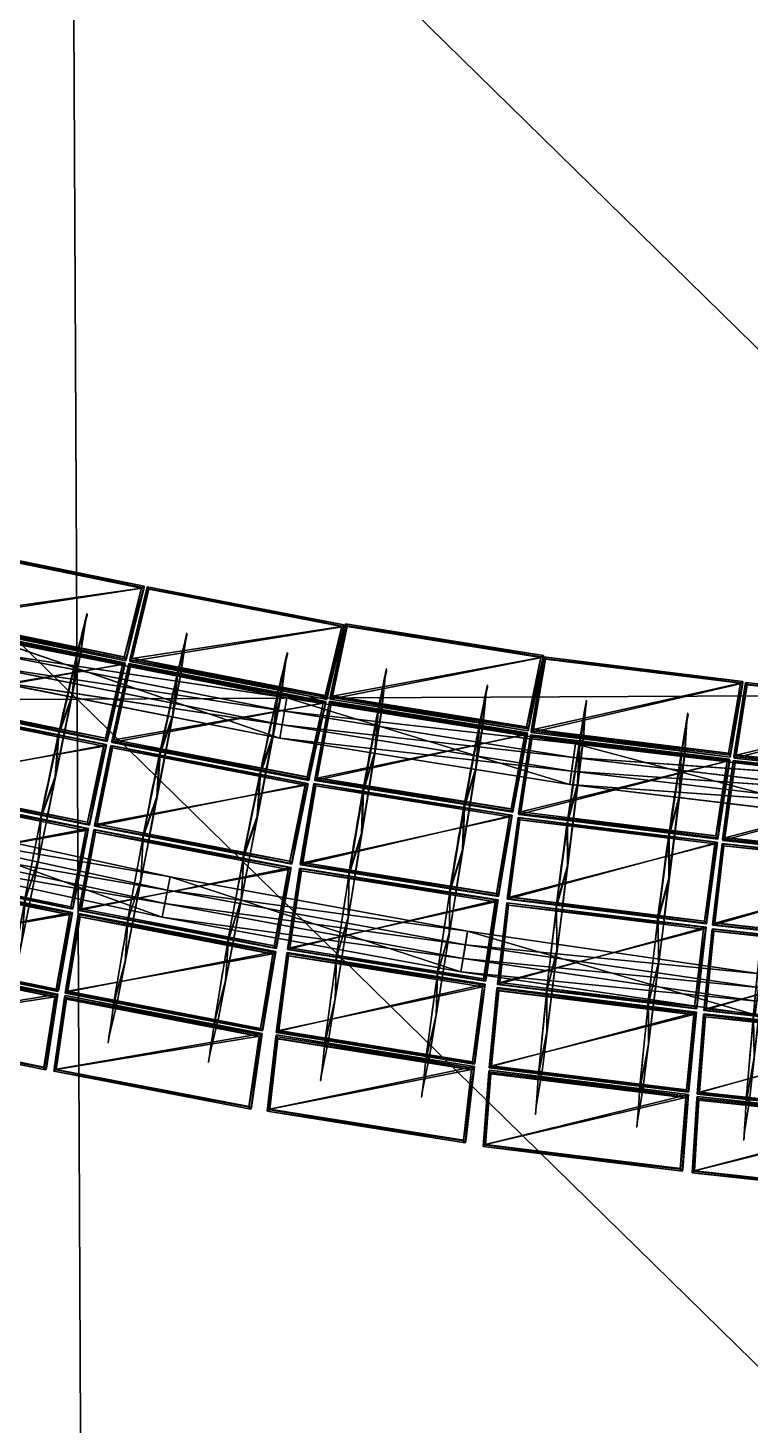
# Model space of a CAD drawing. Extents: x -372 to 678, y -263 to 741.
# Drawn here: x 131.18 to 139.96, y 16.68 to 33.67 of the extents above; entities that cross this region are included whole.
import ezdxf

# ---------------------------------------------------------------- set-up
doc = ezdxf.new("R2010")
doc.units = 0
doc.header["$LTSCALE"] = 0.0254
doc.layers.get('0').update_dxf_attribs({"linetype": 'CONTINUOUS'})
doc.layers.add('LOCATION_SNAPSHOT', color=144, linetype='CONTINUOUS')
doc.layers.add('LOCATION_TERRAIN', color=36, linetype='CONTINUOUS')

# ---------------------------------------------------------------- blocks, each defined once
blk = doc.blocks.new('LOCATION_SNAPSHOT')
at = {"color": 8}
mesh = blk.add_polyface(dxfattribs=at)
corners = [(-369.308, -262.945), (369.306, 262.947), (-371.821, 259.377), (371.824, -259.377)]
mesh.append_faces([[corners[k] for k in face] for face in [(0, 1, 2), (1, 0, 3)]], dxfattribs={"vtx0": -1, "color": 8})
blk = doc.blocks.new('LOCATION_TERRAIN')
at = {"color": 8}
mesh = blk.add_polyface(dxfattribs=at)
corners = [(131.776, 25.507, 4.919), (131.716, 37.944, 4.763), (119.155, 37.883, 3.958)]
mesh.append_faces([[corners[k] for k in face] for face in [(0, 1, 2)]], dxfattribs={"color": 8})
mesh = blk.add_polyface(dxfattribs=at)
corners = [(144.338, 25.568, 5.393), (144.278, 38.004, 5.056), (131.716, 37.944, 4.763)]
mesh.append_faces([[corners[k] for k in face] for face in [(0, 1, 2)]], dxfattribs={"color": 8})
mesh = blk.add_polyface(dxfattribs=at)
corners = [(144.338, 25.568, 5.393), (131.716, 37.944, 4.763), (131.776, 25.507, 4.919)]
mesh.append_faces([[corners[k] for k in face] for face in [(0, 1, 2)]], dxfattribs={"color": 8})
mesh = blk.add_polyface(dxfattribs=at)
corners = [(131.776, 25.507, 4.919), (119.155, 37.883, 3.958), (119.215, 25.447, 4.045)]
mesh.append_faces([[corners[k] for k in face] for face in [(0, 1, 2)]], dxfattribs={"color": 8})
mesh = blk.add_polyface(dxfattribs=at)
corners = [(131.836, 13.071, 4.639), (131.776, 25.507, 4.919), (119.215, 25.447, 4.045)]
mesh.append_faces([[corners[k] for k in face] for face in [(0, 1, 2)]], dxfattribs={"color": 8})
mesh = blk.add_polyface(dxfattribs=at)
corners = [(144.398, 13.132, 5.33), (144.338, 25.568, 5.393), (131.776, 25.507, 4.919)]
mesh.append_faces([[corners[k] for k in face] for face in [(0, 1, 2)]], dxfattribs={"color": 8})
mesh = blk.add_polyface(dxfattribs=at)
corners = [(144.398, 13.132, 5.33), (131.776, 25.507, 4.919), (131.836, 13.071, 4.639)]
mesh.append_faces([[corners[k] for k in face] for face in [(0, 1, 2)]], dxfattribs={"color": 8})
mesh = blk.add_polyface(dxfattribs=at)
corners = [(131.836, 13.071, 4.639), (119.215, 25.447, 4.045), (119.275, 13.011, 3.716)]
mesh.append_faces([[corners[k] for k in face] for face in [(0, 1, 2)]], dxfattribs={"color": 8})
blk = doc.blocks.new('GROUP_53')
at = {"color": 0}
for p, q in [((68.037, 49.298, -5.421), (64.567, 49.714, -5.062)), ((67.968, 48.803, -4.921), (64.567, 49.714, -4.562)), ((68.037, 49.298, -4.921), (64.567, 49.714, -4.562)), ((67.968, 48.803, -4.921), (64.567, 49.714, -4.562)), ((68.037, 49.298, -4.921), (64.567, 49.714, -4.562)), ((68.037, 49.298, -5.421), (64.567, 49.714, -5.062)), ((68.037, 49.298, -5.421), (64.551, 49.548, -5.062)), ((68.014, 49.133, -5.421), (64.551, 49.548, -5.062)), ((68.037, 49.298, -5.421), (64.551, 49.548, -5.062)), ((68.014, 49.133, -5.421), (64.551, 49.548, -5.062)), ((68.014, 49.133, -5.171), (64.551, 49.548, -4.812)), ((68.014, 49.133, -5.171), (64.551, 49.548, -4.812)), ((68.014, 49.133, -5.171), (64.535, 49.382, -4.812)), ((67.991, 48.968, -5.171), (64.535, 49.382, -4.812)), ((68.014, 49.133, -5.171), (64.535, 49.382, -4.812)), ((67.991, 48.968, -5.171), (64.535, 49.382, -4.812)), ((67.991, 48.968, -5.421), (64.535, 49.382, -5.062)), ((67.991, 48.968, -5.421), (64.535, 49.382, -5.062)), ((67.968, 48.803, -4.921), (68.037, 49.298, -4.921)), ((67.968, 48.803, -4.921), (68.037, 49.298, -4.921)), ((68.037, 49.298, -5.421), (68.014, 49.133, -5.421)), ((68.037, 49.298, -5.421), (68.014, 49.133, -5.421)), ((68.037, 49.298, -4.921), (68.037, 49.298, -5.421)), ((71.562, 48.73, -5.786), (68.037, 49.298, -5.421)), ((71.474, 48.237, -5.286), (68.037, 49.298, -4.921)), ((71.562, 48.73, -5.286), (68.037, 49.298, -4.921)), ((71.474, 48.237, -5.286), (68.037, 49.298, -4.921)), ((71.562, 48.73, -5.286), (68.037, 49.298, -4.921)), ((71.562, 48.73, -5.786), (68.037, 49.298, -5.421)), ((68.037, 49.298, -4.921), (68.037, 49.298, -5.421)), ((67.991, 48.968, -5.421), (64.518, 49.216, -5.062)), ((67.968, 48.803, -5.421), (64.518, 49.216, -5.062)), ((67.991, 48.968, -5.421), (64.518, 49.216, -5.062)), ((67.968, 48.803, -5.421), (64.518, 49.216, -5.062)), ((67.968, 48.803, -4.921), (64.518, 49.216, -4.562)), ((67.968, 48.803, -4.921), (64.518, 49.216, -4.562)), ((68.014, 49.133, -5.171), (67.991, 48.968, -5.171)), ((68.014, 49.133, -5.171), (67.991, 48.968, -5.171)), ((68.014, 49.133, -5.421), (68.014, 49.133, -5.171)), ((71.562, 48.73, -5.786), (68.014, 49.133, -5.421)), ((71.533, 48.566, -5.786), (68.014, 49.133, -5.421)), ((71.562, 48.73, -5.786), (68.014, 49.133, -5.421)), ((71.533, 48.566, -5.786), (68.014, 49.133, -5.421)), ((71.533, 48.566, -5.536), (68.014, 49.133, -5.171)), ((68.014, 49.133, -5.421), (68.014, 49.133, -5.171)), ((71.533, 48.566, -5.536), (68.014, 49.133, -5.171)), ((67.991, 48.968, -5.421), (67.968, 48.803, -5.421)), ((67.991, 48.968, -5.421), (67.968, 48.803, -5.421)), ((67.991, 48.968, -5.171), (67.991, 48.968, -5.421)), ((71.533, 48.566, -5.536), (67.991, 48.968, -5.171)), ((71.503, 48.401, -5.536), (67.991, 48.968, -5.171)), ((71.533, 48.566, -5.536), (67.991, 48.968, -5.171)), ((71.503, 48.401, -5.536), (67.991, 48.968, -5.171)), ((71.503, 48.401, -5.786), (67.991, 48.968, -5.421)), ((67.991, 48.968, -5.171), (67.991, 48.968, -5.421)), ((71.503, 48.401, -5.786), (67.991, 48.968, -5.421)), ((67.968, 48.803, -5.421), (67.968, 48.803, -4.921)), ((71.503, 48.401, -5.786), (67.968, 48.803, -5.421)), ((71.474, 48.237, -5.786), (67.968, 48.803, -5.421)), ((71.503, 48.401, -5.786), (67.968, 48.803, -5.421)), ((71.474, 48.237, -5.786), (67.968, 48.803, -5.421)), ((71.474, 48.237, -5.286), (67.968, 48.803, -4.921)), ((67.968, 48.803, -5.421), (67.968, 48.803, -4.921)), ((71.474, 48.237, -5.286), (67.968, 48.803, -4.921)), ((71.474, 48.237, -5.286), (71.562, 48.73, -5.286)), ((71.474, 48.237, -5.286), (71.562, 48.73, -5.286)), ((71.562, 48.73, -5.786), (71.533, 48.566, -5.786)), ((71.562, 48.73, -5.786), (71.533, 48.566, -5.786)), ((71.562, 48.73, -5.286), (71.562, 48.73, -5.786)), ((75.142, 48.018, -6.156), (71.562, 48.73, -5.786)), ((75.037, 47.529, -5.656), (71.562, 48.73, -5.286)), ((75.142, 48.018, -5.656), (71.562, 48.73, -5.286)), ((75.037, 47.529, -5.656), (71.562, 48.73, -5.286)), ((75.142, 48.018, -5.656), (71.562, 48.73, -5.286)), ((75.142, 48.018, -6.156), (71.562, 48.73, -5.786)), ((71.562, 48.73, -5.286), (71.562, 48.73, -5.786)), ((71.533, 48.566, -5.536), (71.503, 48.401, -5.536)), ((71.533, 48.566, -5.536), (71.503, 48.401, -5.536)), ((71.533, 48.566, -5.786), (71.533, 48.566, -5.536)), ((75.142, 48.018, -6.156), (71.533, 48.566, -5.786)), ((75.107, 47.855, -6.156), (71.533, 48.566, -5.786)), ((75.142, 48.018, -6.156), (71.533, 48.566, -5.786)), ((75.107, 47.855, -6.156), (71.533, 48.566, -5.786)), ((75.107, 47.855, -5.906), (71.533, 48.566, -5.536)), ((71.533, 48.566, -5.786), (71.533, 48.566, -5.536)), ((75.107, 47.855, -5.906), (71.533, 48.566, -5.536)), ((71.503, 48.401, -5.786), (71.474, 48.237, -5.786)), ((71.503, 48.401, -5.786), (71.474, 48.237, -5.786)), ((71.503, 48.401, -5.536), (71.503, 48.401, -5.786)), ((75.107, 47.855, -5.906), (71.503, 48.401, -5.536)), ((75.072, 47.692, -5.906), (71.503, 48.401, -5.536)), ((75.107, 47.855, -5.906), (71.503, 48.401, -5.536)), ((75.072, 47.692, -5.906), (71.503, 48.401, -5.536)), ((75.072, 47.692, -6.156), (71.503, 48.401, -5.786)), ((71.503, 48.401, -5.536), (71.503, 48.401, -5.786)), ((75.072, 47.692, -6.156), (71.503, 48.401, -5.786)), ((71.474, 48.237, -5.786), (71.474, 48.237, -5.286)), ((75.072, 47.692, -6.156), (71.474, 48.237, -5.786)), ((75.037, 47.529, -6.156), (71.474, 48.237, -5.786)), ((75.072, 47.692, -6.156), (71.474, 48.237, -5.786)), ((75.037, 47.529, -6.156), (71.474, 48.237, -5.786)), ((75.037, 47.529, -5.656), (71.474, 48.237, -5.286)), ((71.474, 48.237, -5.786), (71.474, 48.237, -5.286)), ((75.037, 47.529, -5.656), (71.474, 48.237, -5.286))]:
    blk.add_line(p, q, dxfattribs=at)
mesh = blk.add_polyface(dxfattribs=at)
corners = [(67.968, 48.803, -4.921), (64.567, 49.714, -4.562), (64.518, 49.216, -4.562)]
mesh.append_faces([[corners[k] for k in face] for face in [(0, 1, 2)]], dxfattribs={"color": 0})
mesh = blk.add_polyface(dxfattribs=at)
corners = [(68.037, 49.298, -5.421), (64.551, 49.548, -5.062), (64.567, 49.714, -5.062)]
mesh.append_faces([[corners[k] for k in face] for face in [(0, 1, 2)]], dxfattribs={"color": 0})
mesh = blk.add_polyface(dxfattribs=at)
corners = [(68.037, 49.298, -4.921), (64.567, 49.714, -4.562), (67.968, 48.803, -4.921)]
mesh.append_faces([[corners[k] for k in face] for face in [(0, 1, 2)]], dxfattribs={"color": 0})
mesh = blk.add_polyface(dxfattribs=at)
corners = [(64.567, 49.714, -5.062), (68.037, 49.298, -4.921), (68.037, 49.298, -5.421), (64.567, 49.714, -4.562)]
mesh.append_faces([[corners[k] for k in face] for face in [(0, 1, 2), (1, 0, 3)]], dxfattribs={"vtx0": -1, "color": 0})
mesh = blk.add_polyface(dxfattribs=at)
corners = [(68.014, 49.133, -5.171), (64.535, 49.382, -4.812), (64.551, 49.548, -4.812)]
mesh.append_faces([[corners[k] for k in face] for face in [(0, 1, 2)]], dxfattribs={"color": 0})
mesh = blk.add_polyface(dxfattribs=at)
corners = [(68.037, 49.298, -5.421), (68.014, 49.133, -5.421), (64.551, 49.548, -5.062)]
mesh.append_faces([[corners[k] for k in face] for face in [(0, 1, 2)]], dxfattribs={"color": 0})
mesh = blk.add_polyface(dxfattribs=at)
corners = [(68.014, 49.133, -5.171), (64.551, 49.548, -5.062), (68.014, 49.133, -5.421), (64.551, 49.548, -4.812)]
mesh.append_faces([[corners[k] for k in face] for face in [(0, 1, 2), (1, 0, 3)]], dxfattribs={"vtx0": -1, "color": 0})
mesh = blk.add_polyface(dxfattribs=at)
corners = [(67.991, 48.968, -5.421), (64.518, 49.216, -5.062), (64.535, 49.382, -5.062)]
mesh.append_faces([[corners[k] for k in face] for face in [(0, 1, 2)]], dxfattribs={"color": 0})
mesh = blk.add_polyface(dxfattribs=at)
corners = [(68.014, 49.133, -5.171), (67.991, 48.968, -5.171), (64.535, 49.382, -4.812)]
mesh.append_faces([[corners[k] for k in face] for face in [(0, 1, 2)]], dxfattribs={"color": 0})
mesh = blk.add_polyface(dxfattribs=at)
corners = [(64.535, 49.382, -5.062), (67.991, 48.968, -5.171), (67.991, 48.968, -5.421), (64.535, 49.382, -4.812)]
mesh.append_faces([[corners[k] for k in face] for face in [(0, 1, 2), (1, 0, 3)]], dxfattribs={"vtx0": -1, "color": 0})
mesh = blk.add_polyface(dxfattribs=at)
corners = [(71.474, 48.237, -5.286), (68.037, 49.298, -4.921), (67.968, 48.803, -4.921)]
mesh.append_faces([[corners[k] for k in face] for face in [(0, 1, 2)]], dxfattribs={"color": 0})
mesh = blk.add_polyface(dxfattribs=at)
corners = [(71.562, 48.73, -5.786), (68.014, 49.133, -5.421), (68.037, 49.298, -5.421)]
mesh.append_faces([[corners[k] for k in face] for face in [(0, 1, 2)]], dxfattribs={"color": 0})
mesh = blk.add_polyface(dxfattribs=at)
corners = [(71.562, 48.73, -5.286), (68.037, 49.298, -4.921), (71.474, 48.237, -5.286)]
mesh.append_faces([[corners[k] for k in face] for face in [(0, 1, 2)]], dxfattribs={"color": 0})
mesh = blk.add_polyface(dxfattribs=at)
corners = [(68.037, 49.298, -5.421), (71.562, 48.73, -5.286), (71.562, 48.73, -5.786), (68.037, 49.298, -4.921)]
mesh.append_faces([[corners[k] for k in face] for face in [(0, 1, 2), (1, 0, 3)]], dxfattribs={"vtx0": -1, "color": 0})
mesh = blk.add_polyface(dxfattribs=at)
corners = [(67.991, 48.968, -5.421), (67.968, 48.803, -5.421), (64.518, 49.216, -5.062)]
mesh.append_faces([[corners[k] for k in face] for face in [(0, 1, 2)]], dxfattribs={"color": 0})
mesh = blk.add_polyface(dxfattribs=at)
corners = [(67.968, 48.803, -4.921), (64.518, 49.216, -5.062), (67.968, 48.803, -5.421), (64.518, 49.216, -4.562)]
mesh.append_faces([[corners[k] for k in face] for face in [(0, 1, 2), (1, 0, 3)]], dxfattribs={"vtx0": -1, "color": 0})
mesh = blk.add_polyface(dxfattribs=at)
corners = [(71.533, 48.566, -5.536), (67.991, 48.968, -5.171), (68.014, 49.133, -5.171)]
mesh.append_faces([[corners[k] for k in face] for face in [(0, 1, 2)]], dxfattribs={"color": 0})
mesh = blk.add_polyface(dxfattribs=at)
corners = [(71.562, 48.73, -5.786), (71.533, 48.566, -5.786), (68.014, 49.133, -5.421)]
mesh.append_faces([[corners[k] for k in face] for face in [(0, 1, 2)]], dxfattribs={"color": 0})
mesh = blk.add_polyface(dxfattribs=at)
corners = [(71.533, 48.566, -5.536), (68.014, 49.133, -5.421), (71.533, 48.566, -5.786), (68.014, 49.133, -5.171)]
mesh.append_faces([[corners[k] for k in face] for face in [(0, 1, 2), (1, 0, 3)]], dxfattribs={"vtx0": -1, "color": 0})
mesh = blk.add_polyface(dxfattribs=at)
corners = [(71.503, 48.401, -5.786), (67.968, 48.803, -5.421), (67.991, 48.968, -5.421)]
mesh.append_faces([[corners[k] for k in face] for face in [(0, 1, 2)]], dxfattribs={"color": 0})
mesh = blk.add_polyface(dxfattribs=at)
corners = [(71.533, 48.566, -5.536), (71.503, 48.401, -5.536), (67.991, 48.968, -5.171)]
mesh.append_faces([[corners[k] for k in face] for face in [(0, 1, 2)]], dxfattribs={"color": 0})
mesh = blk.add_polyface(dxfattribs=at)
corners = [(67.991, 48.968, -5.421), (71.503, 48.401, -5.536), (71.503, 48.401, -5.786), (67.991, 48.968, -5.171)]
mesh.append_faces([[corners[k] for k in face] for face in [(0, 1, 2), (1, 0, 3)]], dxfattribs={"vtx0": -1, "color": 0})
mesh = blk.add_polyface(dxfattribs=at)
corners = [(71.503, 48.401, -5.786), (71.474, 48.237, -5.786), (67.968, 48.803, -5.421)]
mesh.append_faces([[corners[k] for k in face] for face in [(0, 1, 2)]], dxfattribs={"color": 0})
mesh = blk.add_polyface(dxfattribs=at)
corners = [(71.474, 48.237, -5.286), (67.968, 48.803, -5.421), (71.474, 48.237, -5.786), (67.968, 48.803, -4.921)]
mesh.append_faces([[corners[k] for k in face] for face in [(0, 1, 2), (1, 0, 3)]], dxfattribs={"vtx0": -1, "color": 0})
mesh = blk.add_polyface(dxfattribs=at)
corners = [(75.037, 47.529, -5.656), (71.562, 48.73, -5.286), (71.474, 48.237, -5.286)]
mesh.append_faces([[corners[k] for k in face] for face in [(0, 1, 2)]], dxfattribs={"color": 0})
mesh = blk.add_polyface(dxfattribs=at)
corners = [(75.142, 48.018, -6.156), (71.533, 48.566, -5.786), (71.562, 48.73, -5.786)]
mesh.append_faces([[corners[k] for k in face] for face in [(0, 1, 2)]], dxfattribs={"color": 0})
mesh = blk.add_polyface(dxfattribs=at)
corners = [(75.142, 48.018, -5.656), (71.562, 48.73, -5.286), (75.037, 47.529, -5.656)]
mesh.append_faces([[corners[k] for k in face] for face in [(0, 1, 2)]], dxfattribs={"color": 0})
mesh = blk.add_polyface(dxfattribs=at)
corners = [(71.562, 48.73, -5.786), (75.142, 48.018, -5.656), (75.142, 48.018, -6.156), (71.562, 48.73, -5.286)]
mesh.append_faces([[corners[k] for k in face] for face in [(0, 1, 2), (1, 0, 3)]], dxfattribs={"vtx0": -1, "color": 0})
mesh = blk.add_polyface(dxfattribs=at)
corners = [(75.107, 47.855, -5.906), (71.503, 48.401, -5.536), (71.533, 48.566, -5.536)]
mesh.append_faces([[corners[k] for k in face] for face in [(0, 1, 2)]], dxfattribs={"color": 0})
mesh = blk.add_polyface(dxfattribs=at)
corners = [(75.142, 48.018, -6.156), (75.107, 47.855, -6.156), (71.533, 48.566, -5.786)]
mesh.append_faces([[corners[k] for k in face] for face in [(0, 1, 2)]], dxfattribs={"color": 0})
mesh = blk.add_polyface(dxfattribs=at)
corners = [(75.107, 47.855, -5.906), (71.533, 48.566, -5.786), (75.107, 47.855, -6.156), (71.533, 48.566, -5.536)]
mesh.append_faces([[corners[k] for k in face] for face in [(0, 1, 2), (1, 0, 3)]], dxfattribs={"vtx0": -1, "color": 0})
mesh = blk.add_polyface(dxfattribs=at)
corners = [(75.072, 47.692, -6.156), (71.474, 48.237, -5.786), (71.503, 48.401, -5.786)]
mesh.append_faces([[corners[k] for k in face] for face in [(0, 1, 2)]], dxfattribs={"color": 0})
mesh = blk.add_polyface(dxfattribs=at)
corners = [(75.107, 47.855, -5.906), (75.072, 47.692, -5.906), (71.503, 48.401, -5.536)]
mesh.append_faces([[corners[k] for k in face] for face in [(0, 1, 2)]], dxfattribs={"color": 0})
mesh = blk.add_polyface(dxfattribs=at)
corners = [(71.503, 48.401, -5.786), (75.072, 47.692, -5.906), (75.072, 47.692, -6.156), (71.503, 48.401, -5.536)]
mesh.append_faces([[corners[k] for k in face] for face in [(0, 1, 2), (1, 0, 3)]], dxfattribs={"vtx0": -1, "color": 0})
mesh = blk.add_polyface(dxfattribs=at)
corners = [(75.072, 47.692, -6.156), (75.037, 47.529, -6.156), (71.474, 48.237, -5.786)]
mesh.append_faces([[corners[k] for k in face] for face in [(0, 1, 2)]], dxfattribs={"color": 0})
mesh = blk.add_polyface(dxfattribs=at)
corners = [(75.037, 47.529, -5.656), (71.474, 48.237, -5.786), (75.037, 47.529, -6.156), (71.474, 48.237, -5.286)]
mesh.append_faces([[corners[k] for k in face] for face in [(0, 1, 2), (1, 0, 3)]], dxfattribs={"vtx0": -1, "color": 0})
blk = doc.blocks.new('GROUP217_1')
at = {"color": 9}
blk.add_blockref('GROUP_53', (0, 0), dxfattribs=at)
blk = doc.blocks.new('GROUP216_2')
at = {"color": 0}
blk.add_blockref('GROUP217_1', (0, 0), dxfattribs=at)
blk = doc.blocks.new('GROUP_54')
at = {"color": 0}
for p, q in [((73.012, 49.549, -5.786), (69.442, 50.106, -5.421)), ((72.926, 49.056, -5.286), (69.442, 50.106, -4.921)), ((73.012, 49.549, -5.286), (69.442, 50.106, -4.921)), ((72.926, 49.056, -5.286), (69.442, 50.106, -4.921)), ((73.012, 49.549, -5.286), (69.442, 50.106, -4.921)), ((73.012, 49.549, -5.786), (69.442, 50.106, -5.421)), ((73.012, 49.549, -5.786), (69.419, 49.94, -5.421)), ((72.983, 49.385, -5.786), (69.419, 49.94, -5.421)), ((73.012, 49.549, -5.786), (69.419, 49.94, -5.421)), ((72.983, 49.385, -5.786), (69.419, 49.94, -5.421)), ((72.983, 49.385, -5.536), (69.419, 49.94, -5.171)), ((72.983, 49.385, -5.536), (69.419, 49.94, -5.171)), ((72.983, 49.385, -5.536), (69.397, 49.775, -5.171)), ((72.954, 49.22, -5.536), (69.397, 49.775, -5.171)), ((72.983, 49.385, -5.536), (69.397, 49.775, -5.171)), ((72.954, 49.22, -5.536), (69.397, 49.775, -5.171)), ((72.954, 49.22, -5.786), (69.397, 49.775, -5.421)), ((72.954, 49.22, -5.786), (69.397, 49.775, -5.421)), ((72.954, 49.22, -5.786), (69.375, 49.61, -5.421)), ((72.926, 49.056, -5.786), (69.375, 49.61, -5.421)), ((72.954, 49.22, -5.786), (69.375, 49.61, -5.421)), ((72.926, 49.056, -5.786), (69.375, 49.61, -5.421)), ((72.926, 49.056, -5.286), (69.375, 49.61, -4.921)), ((72.926, 49.056, -5.286), (69.375, 49.61, -4.921)), ((72.926, 49.056, -5.286), (73.012, 49.549, -5.286)), ((72.926, 49.056, -5.286), (73.012, 49.549, -5.286)), ((73.012, 49.549, -5.786), (72.983, 49.385, -5.786)), ((73.012, 49.549, -5.786), (72.983, 49.385, -5.786)), ((73.012, 49.549, -5.286), (73.012, 49.549, -5.786)), ((76.637, 48.847, -6.156), (73.012, 49.549, -5.786)), ((76.534, 48.357, -5.656), (73.012, 49.549, -5.286)), ((76.637, 48.847, -5.656), (73.012, 49.549, -5.286)), ((76.534, 48.357, -5.656), (73.012, 49.549, -5.286)), ((76.637, 48.847, -5.656), (73.012, 49.549, -5.286)), ((76.637, 48.847, -6.156), (73.012, 49.549, -5.786)), ((73.012, 49.549, -5.286), (73.012, 49.549, -5.786)), ((72.983, 49.385, -5.536), (72.954, 49.22, -5.536)), ((72.983, 49.385, -5.536), (72.954, 49.22, -5.536)), ((72.983, 49.385, -5.786), (72.983, 49.385, -5.536)), ((76.637, 48.847, -6.156), (72.983, 49.385, -5.786)), ((76.602, 48.683, -6.156), (72.983, 49.385, -5.786)), ((76.637, 48.847, -6.156), (72.983, 49.385, -5.786)), ((76.602, 48.683, -6.156), (72.983, 49.385, -5.786)), ((76.602, 48.683, -5.906), (72.983, 49.385, -5.536)), ((72.983, 49.385, -5.786), (72.983, 49.385, -5.536)), ((76.602, 48.683, -5.906), (72.983, 49.385, -5.536)), ((72.954, 49.22, -5.786), (72.926, 49.056, -5.786)), ((72.954, 49.22, -5.786), (72.926, 49.056, -5.786)), ((72.954, 49.22, -5.536), (72.954, 49.22, -5.786)), ((76.602, 48.683, -5.906), (72.954, 49.22, -5.536)), ((76.568, 48.52, -5.906), (72.954, 49.22, -5.536)), ((76.602, 48.683, -5.906), (72.954, 49.22, -5.536)), ((76.568, 48.52, -5.906), (72.954, 49.22, -5.536)), ((76.568, 48.52, -6.156), (72.954, 49.22, -5.786)), ((72.954, 49.22, -5.536), (72.954, 49.22, -5.786)), ((76.568, 48.52, -6.156), (72.954, 49.22, -5.786)), ((72.926, 49.056, -5.786), (72.926, 49.056, -5.286)), ((76.568, 48.52, -6.156), (72.926, 49.056, -5.786)), ((76.534, 48.357, -6.156), (72.926, 49.056, -5.786)), ((76.568, 48.52, -6.156), (72.926, 49.056, -5.786)), ((76.534, 48.357, -6.156), (72.926, 49.056, -5.786)), ((76.534, 48.357, -5.656), (72.926, 49.056, -5.286)), ((72.926, 49.056, -5.786), (72.926, 49.056, -5.286)), ((76.534, 48.357, -5.656), (72.926, 49.056, -5.286)), ((76.534, 48.357, -5.656), (76.637, 48.847, -5.656)), ((76.534, 48.357, -5.656), (76.637, 48.847, -5.656)), ((76.637, 48.847, -6.156), (76.602, 48.683, -6.156)), ((76.637, 48.847, -6.156), (76.602, 48.683, -6.156)), ((76.637, 48.847, -5.656), (76.637, 48.847, -6.156)), ((80.317, 48.008, -6.529), (76.637, 48.847, -6.156)), ((80.199, 47.522, -6.029), (76.637, 48.847, -5.656)), ((80.317, 48.008, -6.029), (76.637, 48.847, -5.656)), ((80.199, 47.522, -6.029), (76.637, 48.847, -5.656)), ((80.317, 48.008, -6.029), (76.637, 48.847, -5.656)), ((80.317, 48.008, -6.529), (76.637, 48.847, -6.156)), ((76.637, 48.847, -5.656), (76.637, 48.847, -6.156)), ((76.602, 48.683, -5.906), (76.568, 48.52, -5.906)), ((76.602, 48.683, -5.906), (76.568, 48.52, -5.906)), ((76.602, 48.683, -6.156), (76.602, 48.683, -5.906)), ((80.317, 48.008, -6.529), (76.602, 48.683, -6.156)), ((80.278, 47.846, -6.529), (76.602, 48.683, -6.156)), ((80.317, 48.008, -6.529), (76.602, 48.683, -6.156)), ((80.278, 47.846, -6.529), (76.602, 48.683, -6.156)), ((80.278, 47.846, -6.279), (76.602, 48.683, -5.906)), ((76.602, 48.683, -6.156), (76.602, 48.683, -5.906)), ((80.278, 47.846, -6.279), (76.602, 48.683, -5.906)), ((76.568, 48.52, -6.156), (76.534, 48.357, -6.156)), ((76.568, 48.52, -6.156), (76.534, 48.357, -6.156)), ((76.568, 48.52, -5.906), (76.568, 48.52, -6.156)), ((80.278, 47.846, -6.279), (76.568, 48.52, -5.906)), ((80.238, 47.684, -6.279), (76.568, 48.52, -5.906)), ((80.278, 47.846, -6.279), (76.568, 48.52, -5.906)), ((80.238, 47.684, -6.279), (76.568, 48.52, -5.906)), ((80.238, 47.684, -6.529), (76.568, 48.52, -6.156)), ((76.568, 48.52, -5.906), (76.568, 48.52, -6.156)), ((80.238, 47.684, -6.529), (76.568, 48.52, -6.156)), ((76.534, 48.357, -6.156), (76.534, 48.357, -5.656)), ((80.238, 47.684, -6.529), (76.534, 48.357, -6.156)), ((80.199, 47.522, -6.529), (76.534, 48.357, -6.156)), ((80.238, 47.684, -6.529), (76.534, 48.357, -6.156)), ((80.199, 47.522, -6.529), (76.534, 48.357, -6.156)), ((80.199, 47.522, -6.029), (76.534, 48.357, -5.656)), ((76.534, 48.357, -6.156), (76.534, 48.357, -5.656)), ((80.199, 47.522, -6.029), (76.534, 48.357, -5.656))]:
    blk.add_line(p, q, dxfattribs=at)
mesh = blk.add_polyface(dxfattribs=at)
corners = [(72.926, 49.056, -5.286), (69.442, 50.106, -4.921), (69.375, 49.61, -4.921)]
mesh.append_faces([[corners[k] for k in face] for face in [(0, 1, 2)]], dxfattribs={"color": 0})
mesh = blk.add_polyface(dxfattribs=at)
corners = [(73.012, 49.549, -5.786), (69.419, 49.94, -5.421), (69.442, 50.106, -5.421)]
mesh.append_faces([[corners[k] for k in face] for face in [(0, 1, 2)]], dxfattribs={"color": 0})
mesh = blk.add_polyface(dxfattribs=at)
corners = [(73.012, 49.549, -5.286), (69.442, 50.106, -4.921), (72.926, 49.056, -5.286)]
mesh.append_faces([[corners[k] for k in face] for face in [(0, 1, 2)]], dxfattribs={"color": 0})
mesh = blk.add_polyface(dxfattribs=at)
corners = [(69.442, 50.106, -5.421), (73.012, 49.549, -5.286), (73.012, 49.549, -5.786), (69.442, 50.106, -4.921)]
mesh.append_faces([[corners[k] for k in face] for face in [(0, 1, 2), (1, 0, 3)]], dxfattribs={"vtx0": -1, "color": 0})
mesh = blk.add_polyface(dxfattribs=at)
corners = [(72.983, 49.385, -5.536), (69.397, 49.775, -5.171), (69.419, 49.94, -5.171)]
mesh.append_faces([[corners[k] for k in face] for face in [(0, 1, 2)]], dxfattribs={"color": 0})
mesh = blk.add_polyface(dxfattribs=at)
corners = [(73.012, 49.549, -5.786), (72.983, 49.385, -5.786), (69.419, 49.94, -5.421)]
mesh.append_faces([[corners[k] for k in face] for face in [(0, 1, 2)]], dxfattribs={"color": 0})
mesh = blk.add_polyface(dxfattribs=at)
corners = [(72.983, 49.385, -5.536), (69.419, 49.94, -5.421), (72.983, 49.385, -5.786), (69.419, 49.94, -5.171)]
mesh.append_faces([[corners[k] for k in face] for face in [(0, 1, 2), (1, 0, 3)]], dxfattribs={"vtx0": -1, "color": 0})
mesh = blk.add_polyface(dxfattribs=at)
corners = [(72.954, 49.22, -5.786), (69.375, 49.61, -5.421), (69.397, 49.775, -5.421)]
mesh.append_faces([[corners[k] for k in face] for face in [(0, 1, 2)]], dxfattribs={"color": 0})
mesh = blk.add_polyface(dxfattribs=at)
corners = [(72.983, 49.385, -5.536), (72.954, 49.22, -5.536), (69.397, 49.775, -5.171)]
mesh.append_faces([[corners[k] for k in face] for face in [(0, 1, 2)]], dxfattribs={"color": 0})
mesh = blk.add_polyface(dxfattribs=at)
corners = [(69.397, 49.775, -5.421), (72.954, 49.22, -5.536), (72.954, 49.22, -5.786), (69.397, 49.775, -5.171)]
mesh.append_faces([[corners[k] for k in face] for face in [(0, 1, 2), (1, 0, 3)]], dxfattribs={"vtx0": -1, "color": 0})
mesh = blk.add_polyface(dxfattribs=at)
corners = [(72.954, 49.22, -5.786), (72.926, 49.056, -5.786), (69.375, 49.61, -5.421)]
mesh.append_faces([[corners[k] for k in face] for face in [(0, 1, 2)]], dxfattribs={"color": 0})
mesh = blk.add_polyface(dxfattribs=at)
corners = [(72.926, 49.056, -5.286), (69.375, 49.61, -5.421), (72.926, 49.056, -5.786), (69.375, 49.61, -4.921)]
mesh.append_faces([[corners[k] for k in face] for face in [(0, 1, 2), (1, 0, 3)]], dxfattribs={"vtx0": -1, "color": 0})
mesh = blk.add_polyface(dxfattribs=at)
corners = [(76.534, 48.357, -5.656), (73.012, 49.549, -5.286), (72.926, 49.056, -5.286)]
mesh.append_faces([[corners[k] for k in face] for face in [(0, 1, 2)]], dxfattribs={"color": 0})
mesh = blk.add_polyface(dxfattribs=at)
corners = [(76.637, 48.847, -6.156), (72.983, 49.385, -5.786), (73.012, 49.549, -5.786)]
mesh.append_faces([[corners[k] for k in face] for face in [(0, 1, 2)]], dxfattribs={"color": 0})
mesh = blk.add_polyface(dxfattribs=at)
corners = [(76.637, 48.847, -5.656), (73.012, 49.549, -5.286), (76.534, 48.357, -5.656)]
mesh.append_faces([[corners[k] for k in face] for face in [(0, 1, 2)]], dxfattribs={"color": 0})
mesh = blk.add_polyface(dxfattribs=at)
corners = [(73.012, 49.549, -5.786), (76.637, 48.847, -5.656), (76.637, 48.847, -6.156), (73.012, 49.549, -5.286)]
mesh.append_faces([[corners[k] for k in face] for face in [(0, 1, 2), (1, 0, 3)]], dxfattribs={"vtx0": -1, "color": 0})
mesh = blk.add_polyface(dxfattribs=at)
corners = [(76.602, 48.683, -5.906), (72.954, 49.22, -5.536), (72.983, 49.385, -5.536)]
mesh.append_faces([[corners[k] for k in face] for face in [(0, 1, 2)]], dxfattribs={"color": 0})
mesh = blk.add_polyface(dxfattribs=at)
corners = [(76.637, 48.847, -6.156), (76.602, 48.683, -6.156), (72.983, 49.385, -5.786)]
mesh.append_faces([[corners[k] for k in face] for face in [(0, 1, 2)]], dxfattribs={"color": 0})
mesh = blk.add_polyface(dxfattribs=at)
corners = [(76.602, 48.683, -5.906), (72.983, 49.385, -5.786), (76.602, 48.683, -6.156), (72.983, 49.385, -5.536)]
mesh.append_faces([[corners[k] for k in face] for face in [(0, 1, 2), (1, 0, 3)]], dxfattribs={"vtx0": -1, "color": 0})
mesh = blk.add_polyface(dxfattribs=at)
corners = [(76.568, 48.52, -6.156), (72.926, 49.056, -5.786), (72.954, 49.22, -5.786)]
mesh.append_faces([[corners[k] for k in face] for face in [(0, 1, 2)]], dxfattribs={"color": 0})
mesh = blk.add_polyface(dxfattribs=at)
corners = [(76.602, 48.683, -5.906), (76.568, 48.52, -5.906), (72.954, 49.22, -5.536)]
mesh.append_faces([[corners[k] for k in face] for face in [(0, 1, 2)]], dxfattribs={"color": 0})
mesh = blk.add_polyface(dxfattribs=at)
corners = [(72.954, 49.22, -5.786), (76.568, 48.52, -5.906), (76.568, 48.52, -6.156), (72.954, 49.22, -5.536)]
mesh.append_faces([[corners[k] for k in face] for face in [(0, 1, 2), (1, 0, 3)]], dxfattribs={"vtx0": -1, "color": 0})
mesh = blk.add_polyface(dxfattribs=at)
corners = [(76.568, 48.52, -6.156), (76.534, 48.357, -6.156), (72.926, 49.056, -5.786)]
mesh.append_faces([[corners[k] for k in face] for face in [(0, 1, 2)]], dxfattribs={"color": 0})
mesh = blk.add_polyface(dxfattribs=at)
corners = [(76.534, 48.357, -5.656), (72.926, 49.056, -5.786), (76.534, 48.357, -6.156), (72.926, 49.056, -5.286)]
mesh.append_faces([[corners[k] for k in face] for face in [(0, 1, 2), (1, 0, 3)]], dxfattribs={"vtx0": -1, "color": 0})
mesh = blk.add_polyface(dxfattribs=at)
corners = [(80.199, 47.522, -6.029), (76.637, 48.847, -5.656), (76.534, 48.357, -5.656)]
mesh.append_faces([[corners[k] for k in face] for face in [(0, 1, 2)]], dxfattribs={"color": 0})
mesh = blk.add_polyface(dxfattribs=at)
corners = [(80.317, 48.008, -6.529), (76.602, 48.683, -6.156), (76.637, 48.847, -6.156)]
mesh.append_faces([[corners[k] for k in face] for face in [(0, 1, 2)]], dxfattribs={"color": 0})
mesh = blk.add_polyface(dxfattribs=at)
corners = [(80.317, 48.008, -6.029), (76.637, 48.847, -5.656), (80.199, 47.522, -6.029)]
mesh.append_faces([[corners[k] for k in face] for face in [(0, 1, 2)]], dxfattribs={"color": 0})
mesh = blk.add_polyface(dxfattribs=at)
corners = [(76.637, 48.847, -6.156), (80.317, 48.008, -6.029), (80.317, 48.008, -6.529), (76.637, 48.847, -5.656)]
mesh.append_faces([[corners[k] for k in face] for face in [(0, 1, 2), (1, 0, 3)]], dxfattribs={"vtx0": -1, "color": 0})
mesh = blk.add_polyface(dxfattribs=at)
corners = [(80.278, 47.846, -6.279), (76.568, 48.52, -5.906), (76.602, 48.683, -5.906)]
mesh.append_faces([[corners[k] for k in face] for face in [(0, 1, 2)]], dxfattribs={"color": 0})
mesh = blk.add_polyface(dxfattribs=at)
corners = [(80.317, 48.008, -6.529), (80.278, 47.846, -6.529), (76.602, 48.683, -6.156)]
mesh.append_faces([[corners[k] for k in face] for face in [(0, 1, 2)]], dxfattribs={"color": 0})
mesh = blk.add_polyface(dxfattribs=at)
corners = [(80.278, 47.846, -6.279), (76.602, 48.683, -6.156), (80.278, 47.846, -6.529), (76.602, 48.683, -5.906)]
mesh.append_faces([[corners[k] for k in face] for face in [(0, 1, 2), (1, 0, 3)]], dxfattribs={"vtx0": -1, "color": 0})
mesh = blk.add_polyface(dxfattribs=at)
corners = [(80.238, 47.684, -6.529), (76.534, 48.357, -6.156), (76.568, 48.52, -6.156)]
mesh.append_faces([[corners[k] for k in face] for face in [(0, 1, 2)]], dxfattribs={"color": 0})
mesh = blk.add_polyface(dxfattribs=at)
corners = [(80.278, 47.846, -6.279), (80.238, 47.684, -6.279), (76.568, 48.52, -5.906)]
mesh.append_faces([[corners[k] for k in face] for face in [(0, 1, 2)]], dxfattribs={"color": 0})
mesh = blk.add_polyface(dxfattribs=at)
corners = [(76.568, 48.52, -6.156), (80.238, 47.684, -6.279), (80.238, 47.684, -6.529), (76.568, 48.52, -5.906)]
mesh.append_faces([[corners[k] for k in face] for face in [(0, 1, 2), (1, 0, 3)]], dxfattribs={"vtx0": -1, "color": 0})
mesh = blk.add_polyface(dxfattribs=at)
corners = [(80.238, 47.684, -6.529), (80.199, 47.522, -6.529), (76.534, 48.357, -6.156)]
mesh.append_faces([[corners[k] for k in face] for face in [(0, 1, 2)]], dxfattribs={"color": 0})
mesh = blk.add_polyface(dxfattribs=at)
corners = [(80.199, 47.522, -6.029), (76.534, 48.357, -6.156), (80.199, 47.522, -6.529), (76.534, 48.357, -5.656)]
mesh.append_faces([[corners[k] for k in face] for face in [(0, 1, 2), (1, 0, 3)]], dxfattribs={"vtx0": -1, "color": 0})
blk = doc.blocks.new('GROUP218_1')
at = {"color": 9}
blk.add_blockref('GROUP_54', (0, 0), dxfattribs=at)
blk = doc.blocks.new('GROUP217_2')
at = {"color": 0}
blk.add_blockref('GROUP218_1', (0, 0), dxfattribs=at)
blk = doc.blocks.new('SOLAR_PANEL_1')
at = {"color": 0}
for p, q in [((0, 0.025), (0, 2.475)), ((0, 2.475), (1, 2.475)), ((0, 2.475), (1, 2.475)), ((0, 2.475), (0, 2.475, 0.05)), ((0, 2.475, 0.05), (1, 2.475, 0.05)), ((0, 0.025), (0, 2.475)), ((0, 0.025, 0.05), (0, 2.475, 0.05)), ((0, 2.475), (0, 2.475, 0.05)), ((0, 2.475, 0.05), (1, 2.475, 0.05)), ((0, 0.025, 0.05), (0, 2.475, 0.05)), ((0.975, 2.45, 0.05), (0.025, 2.45, 0.05)), ((0.025, 2.45, 0.05), (0.025, 0.05, 0.05)), ((0.975, 2.45, 0.05), (0.025, 2.45, 0.05)), ((0.025, 2.45, 0.05), (0.025, 2.45, 0.04)), ((0.975, 2.45, 0.04), (0.025, 2.45, 0.04)), ((0.025, 2.45, 0.05), (0.025, 0.05, 0.05)), ((0.025, 2.45, 0.04), (0.025, 0.05, 0.04)), ((0.025, 2.45, 0.05), (0.025, 2.45, 0.04)), ((0.025, 2.45, 0.04), (0.025, 0.05, 0.04)), ((0.975, 2.45, 0.04), (0.025, 2.45, 0.04)), ((0.975, 0.05, 0.05), (0.975, 2.45, 0.05)), ((0.975, 2.45, 0.05), (0.975, 2.45, 0.04)), ((0.975, 0.05, 0.05), (0.975, 2.45, 0.05)), ((0.975, 2.45, 0.05), (0.975, 2.45, 0.04)), ((0.975, 0.05, 0.04), (0.975, 2.45, 0.04)), ((0.975, 0.05, 0.04), (0.975, 2.45, 0.04)), ((1, 2.475), (1, 0.025)), ((1, 2.475), (1, 0.025)), ((1, 2.475), (1, 2.475, 0.05)), ((1, 2.475, 0.05), (1, 0.025, 0.05)), ((1, 2.475), (1, 2.475, 0.05)), ((1, 2.475, 0.05), (1, 0.025, 0.05)), ((1, 0.025), (0, 0.025)), ((0, 0.025), (0, 0.025, 0.05)), ((1, 0.025), (0, 0.025)), ((1, 0.025, 0.05), (0, 0.025, 0.05)), ((0, 0.025), (0, 0.025, 0.05)), ((1, 0.025, 0.05), (0, 0.025, 0.05)), ((0.025, 0.05, 0.05), (0.975, 0.05, 0.05)), ((0.025, 0.05, 0.05), (0.025, 0.05, 0.04)), ((0.025, 0.05, 0.05), (0.975, 0.05, 0.05)), ((0.025, 0.05, 0.04), (0.975, 0.05, 0.04)), ((0.025, 0.05, 0.05), (0.025, 0.05, 0.04)), ((0.025, 0.05, 0.04), (0.975, 0.05, 0.04)), ((0.975, 0.05, 0.05), (0.975, 0.05, 0.04)), ((0.975, 0.05, 0.05), (0.975, 0.05, 0.04)), ((1, 0.025), (1, 0.025, 0.05)), ((1, 0.025), (1, 0.025, 0.05))]:
    blk.add_line(p, q, dxfattribs=at)
mesh = blk.add_polyface(dxfattribs=at)
corners = [(0, 2.475), (1, 0.025), (0, 0.025), (1, 2.475)]
mesh.append_faces([[corners[k] for k in face] for face in [(0, 1, 2), (1, 0, 3)]], dxfattribs={"vtx0": -1, "color": 0})
mesh = blk.add_polyface(dxfattribs=at)
corners = [(0, 2.475, 0.05), (1, 2.475), (0, 2.475), (1, 2.475, 0.05)]
mesh.append_faces([[corners[k] for k in face] for face in [(0, 1, 2), (1, 0, 3)]], dxfattribs={"vtx0": -1, "color": 0})
mesh = blk.add_polyface(dxfattribs=at)
corners = [(0, 2.475, 0.05), (0, 0.025), (0, 0.025, 0.05), (0, 2.475)]
mesh.append_faces([[corners[k] for k in face] for face in [(0, 1, 2), (1, 0, 3)]], dxfattribs={"vtx0": -1, "color": 0})
mesh = blk.add_polyface(dxfattribs=at)
corners = [(0, 0.025, 0.05), (0.025, 0.05, 0.05), (0, 2.475, 0.05), (1, 0.025, 0.05), (0.975, 0.05, 0.05), (0.975, 2.45, 0.05), (0.025, 2.45, 0.05), (1, 2.475, 0.05)]
mesh.append_faces([[corners[k] for k in face] for face in [(0, 1, 2), (1, 3, 4), (4, 3, 5), (2, 6, 7), (6, 2, 1), (7, 5, 3)]], dxfattribs={"vtx0": -1, "vtx1": -1, "color": 0})
mesh.append_faces([[corners[k] for k in face] for face in [(1, 0, 3), (7, 6, 5)]], dxfattribs={"vtx0": -1, "vtx2": -1, "color": 0})
mesh = blk.add_polyface(dxfattribs=at)
corners = [(0.975, 2.45, 0.05), (0.025, 2.45, 0.04), (0.975, 2.45, 0.04), (0.025, 2.45, 0.05)]
mesh.append_faces([[corners[k] for k in face] for face in [(0, 1, 2), (1, 0, 3)]], dxfattribs={"vtx0": -1, "color": 0})
mesh = blk.add_polyface(dxfattribs=at)
corners = [(0.025, 2.45, 0.04), (0.025, 0.05, 0.05), (0.025, 0.05, 0.04), (0.025, 2.45, 0.05)]
mesh.append_faces([[corners[k] for k in face] for face in [(0, 1, 2), (1, 0, 3)]], dxfattribs={"vtx0": -1, "color": 0})
at = {"color": 153}
mesh = blk.add_polyface(dxfattribs=at)
corners = [(0.975, 0.05, 0.04), (0.025, 2.45, 0.04), (0.025, 0.05, 0.04), (0.975, 2.45, 0.04)]
mesh.append_faces([[corners[k] for k in face] for face in [(0, 1, 2), (1, 0, 3)]], dxfattribs={"vtx0": -1, "color": 153})
at = {"color": 0}
mesh = blk.add_polyface(dxfattribs=at)
corners = [(0.975, 2.45, 0.05), (0.975, 0.05, 0.04), (0.975, 0.05, 0.05), (0.975, 2.45, 0.04)]
mesh.append_faces([[corners[k] for k in face] for face in [(0, 1, 2), (1, 0, 3)]], dxfattribs={"vtx0": -1, "color": 0})
mesh = blk.add_polyface(dxfattribs=at)
corners = [(1, 2.475), (1, 0.025, 0.05), (1, 0.025), (1, 2.475, 0.05)]
mesh.append_faces([[corners[k] for k in face] for face in [(0, 1, 2), (1, 0, 3)]], dxfattribs={"vtx0": -1, "color": 0})
mesh = blk.add_polyface(dxfattribs=at)
corners = [(1, 0.025), (0, 0.025, 0.05), (0, 0.025), (1, 0.025, 0.05)]
mesh.append_faces([[corners[k] for k in face] for face in [(0, 1, 2), (1, 0, 3)]], dxfattribs={"vtx0": -1, "color": 0})
mesh = blk.add_polyface(dxfattribs=at)
corners = [(0.025, 0.05, 0.04), (0.975, 0.05, 0.05), (0.975, 0.05, 0.04), (0.025, 0.05, 0.05)]
mesh.append_faces([[corners[k] for k in face] for face in [(0, 1, 2), (1, 0, 3)]], dxfattribs={"vtx0": -1, "color": 0})
blk = doc.blocks.new('SOLAR_PANEL_STRUCTURE')
at = {"color": 0}
for p, q in [((5.014, 0, -0.009), (2.98, 0, -0.009)), ((2.98, 0, 0.031), (3.456, 0, 0.031)), ((3.456, 0, 0.031), (2.98, 0, 0.716)), ((3.021, 0, 0.728), (3.496, 0, 0.045)), ((3.496, 0, 0.045), (3.971, 0, 0.647)), ((4.009, 0, 0.631), (3.536, 0, 0.031)), ((3.536, 0, 0.031), (4.457, 0, 0.031)), ((4.457, 0, 0.031), (4.009, 0, 0.631)), ((4.059, 0, 0.63), (4.501, 0, 0.039)), ((4.501, 0, 0.039), (4.964, 0, 0.396)), ((4.555, 0, 0.031), (4.989, 0, 0.031)), ((4.989, 0, 0.365), (4.555, 0, 0.031)), ((4.989, 0, 0.031), (4.989, 0, 0.365)), ((5.417, 0, 0.2), (5.014, 0, -0.009)), ((5.029, 0, 0.374), (5.029, 0, 0.044)), ((5.029, 0, 0.044), (5.37, 0, 0.221)), ((5.496, 0, 0.165), (5.513, 0, 0.201))]:
    blk.add_line(p, q, dxfattribs=at)
at = {"color": 0, "extrusion": (4.81162e-16, 1, -7.04887e-16)}
blk.add_arc((-2.98, -5.374), 6.145, 90, 114.4293, dxfattribs=at)
at = {"color": 0}
mesh = blk.add_polyface(dxfattribs=at)
corners = [(4.457, 0, 0.031), (4.555, 0, 0.031), (3.536, 0, 0.031), (4.501, 0, 0.039), (4.989, 0, 0.365), (4.964, 0, 0.396), (5.029, 0, 0.374), (4.009, 0, 0.631), (4.059, 0, 0.63), (3.496, 0, 0.045), (3.971, 0, 0.647), (3.456, 0, 0.031), (2.98, 0, 0.716), (3.021, 0, 0.728), (2.98, 0, 0.771), (5.014, 0, -0.009), (5.029, 0, 0.044), (5.417, 0, 0.2), (4.989, 0, 0.031), (2.98, 0, -0.009), (5.37, 0, 0.221), (5.513, 0, 0.201), (5.016, 0, 0.424), (4.013, 0, 0.684), (5.496, 0, 0.165), (2.98, 0, 0.031)]
mesh.append_faces([[corners[k] for k in face] for face in [(0, 1, 2), (1, 3, 4), (7, 3, 0), (3, 7, 8), (9, 12, 13), (15, 16, 17), (18, 2, 1), (21, 20, 22), (22, 8, 23), (23, 13, 14), (4, 16, 18), (16, 4, 6)]], dxfattribs={"vtx0": -1, "vtx1": -1, "color": 0})
mesh.append_faces([[corners[k] for k in face] for face in [(1, 0, 3), (4, 5, 6), (11, 9, 2), (16, 15, 18), (18, 19, 11), (18, 11, 2), (17, 20, 21), (22, 6, 5), (23, 8, 7), (23, 7, 10)]], dxfattribs={"vtx0": -1, "vtx1": -1, "vtx2": -1, "color": 0})
mesh.append_faces([[corners[k] for k in face] for face in [(4, 3, 5), (9, 7, 2), (7, 9, 10), (9, 11, 12), (13, 12, 14), (18, 15, 19), (17, 16, 20), (22, 20, 6), (22, 5, 8), (23, 10, 13)]], dxfattribs={"vtx0": -1, "vtx2": -1, "color": 0})
mesh.append_faces([[corners[k] for k in face] for face in [(25, 11, 19)]], dxfattribs={"vtx1": -1, "color": 0})
mesh.append_faces([[corners[k] for k in face] for face in [(21, 24, 17)]], dxfattribs={"vtx2": -1, "color": 0})
blk = doc.blocks.new('GROUP0_4')
at = {"color": 0, "extrusion": (-0.411361, -5.15876e-17, 0.911472), "rotation": 90.00000000000011}
blk.add_blockref('SOLAR_PANEL_1', (1.25, -4.205, 2.182), dxfattribs=at)
at = {"color": 0, "extrusion": (-0.251634, -1.95439e-17, 0.967823), "rotation": 90.00000000000001}
blk.add_blockref('SOLAR_PANEL_1', (1.25, -3.484, 1.613), dxfattribs=at)
at = {"color": 0, "extrusion": (-0.084688, 3.20437e-17, 0.996408), "rotation": 90.00000000000004}
blk.add_blockref('SOLAR_PANEL_1', (1.25, -2.678, 1.175), dxfattribs=at)
at = {"color": 0, "extrusion": (0.084688, -2.46519e-32, 0.996408), "rotation": 270.0000000000001}
blk.add_blockref('SOLAR_PANEL_1', (-1.25, 1.809, 0.878), dxfattribs=at)
at = {"color": 0, "extrusion": (0.251634, -1.95439e-17, 0.967823), "rotation": 270}
blk.add_blockref('SOLAR_PANEL_1', (-1.25, 0.903, 0.733), dxfattribs=at)
at = {"color": 0, "extrusion": (0.411361, -1.95439e-17, 0.911472), "rotation": 270}
blk.add_blockref('SOLAR_PANEL_1', (-1.25, -0.015, 0.742), dxfattribs=at)
at = {"color": 9, "rotation": 180}
for p in [(1.23, 0.625, 0.259), (1.23, -0.625, 0.259)]:
    blk.add_blockref('SOLAR_PANEL_STRUCTURE', p, dxfattribs=at)
at = {"color": 9}
for p in [(-4.73, 0.625, 0.259), (-4.73, -0.625, 0.259)]:
    blk.add_blockref('SOLAR_PANEL_STRUCTURE', p, dxfattribs=at)
blk = doc.blocks.new('GROUP266_1')
at = {"color": 0, "extrusion": (-0.098742, 0.020098, 0.99491), "rotation": 180}
blk.add_blockref('GROUP0_4', (-51.535, 123.955, -0.531), dxfattribs=at)
at = {"color": 0, "extrusion": (-0.099277, 0.019148, 0.994876), "rotation": 180}
blk.add_blockref('GROUP0_4', (-50.255, 126.977, -0.627), dxfattribs=at)
at = {"color": 0, "extrusion": (-0.100672, 0.01612, 0.994789), "rotation": 180}
blk.add_blockref('GROUP0_4', (-46.191, 131.003, -0.892), dxfattribs=at)
at = {"color": 0, "extrusion": (-0.101768, 0.012573, 0.994729), "rotation": 180}
blk.add_blockref('GROUP0_4', (-41.428, 135.067, -1.131), dxfattribs=at)
at = {"color": 0, "extrusion": (-0.102086, 0.011074, 0.994714), "rotation": 180}
blk.add_blockref('GROUP0_4', (-39.398, 138.167, -1.212), dxfattribs=at)

msp = doc.modelspace()

# ---------------------------------------------------------------- block references
at = {"color": 0}
msp.add_blockref('GROUP266_1', (0, 0), dxfattribs=at)
for name, p, rotation in [('GROUP216_2', (205.753, 73.834, 17.82), 180.0577333342326), ('GROUP217_2', (208.967, 72.449, 17.82), 180.5592384485013)]:
    msp.add_blockref(name, p, dxfattribs=dict(at, rotation=rotation))
at = {"layer": 'LOCATION_SNAPSHOT', "color": 0}
msp.add_blockref('LOCATION_SNAPSHOT', (0, 0), dxfattribs=at)
at = {"layer": 'LOCATION_TERRAIN', "color": 0}
msp.add_blockref('LOCATION_TERRAIN', (0, 0), dxfattribs=at)

doc.saveas('drawing.dxf')
